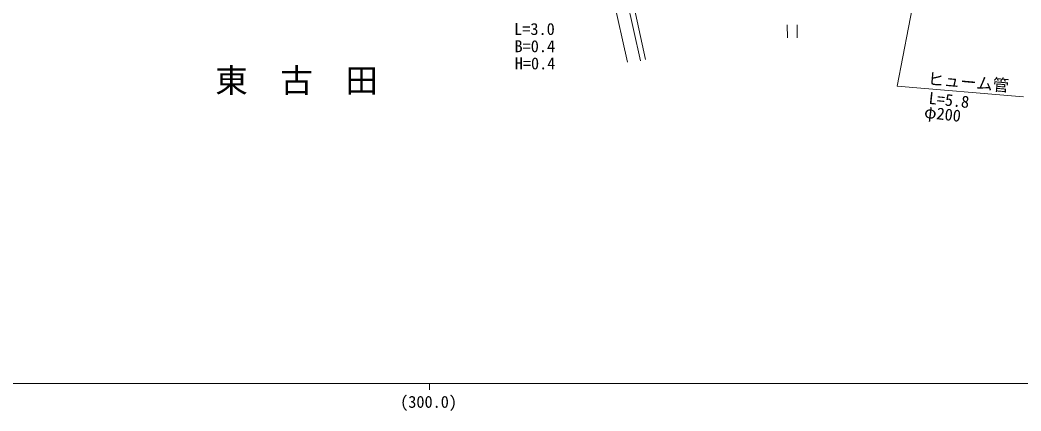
# Model space of a CAD drawing. Units: millimetres, scale not verified. Extents: x 40000 to 680000, y 20000 to 380000.
# Drawn here: x 305110 to 458810, y 200756 to 260797 of the extents above; entities that cross this region are included whole.
import ezdxf
from ezdxf.enums import TextEntityAlignment as Align

# ---------------------------------------------------------------- set-up
doc = ezdxf.new("R2010")
doc.units = ezdxf.units.MM
doc.header["$LTSCALE"] = 1000
for name, color, linetype, lineweight in [('M-BGD', 7, 'Continuous', 13), ('M-BMK-HTXT', 7, 'Continuous', 13), ('M-STR-HTXT', 7, 'Continuous', 13), ('M-TTL-BAND', 7, 'Continuous', 13)]:
    doc.layers.add(name, color=color, linetype=linetype, lineweight=lineweight)
doc.styles.add('ＭＳ ゴシック', font='')
doc.styles.get('ＭＳ ゴシック').set_extended_font_data('MS Gothic')

# ---------------------------------------------------------------- blocks, each defined once
blk = doc.blocks.new('田')
at = {"color": 7, "linetype": 'Continuous', "lineweight": 13}
for p, q in [((-0.75, 1), (-0.75, -1)), ((0.75, -1), (0.75, 1))]:
    blk.add_line(p, q, dxfattribs=at)

msp = doc.modelspace()

# ---------------------------------------------------------------- linework, layer by layer
at = {"layer": 'M-BGD'}
for p, q in [((391786, 283999), (398414, 254317)), ((397371, 272225), (401179, 254720)), ((400392, 254537), (396894, 270284))]:
    msp.add_line(p, q, dxfattribs=at)
at = {"layer": 'M-STR-HTXT'}
for p, q in [((444396, 274660), (439823, 250653)), ((439823, 250653), (459187, 249005))]:
    msp.add_line(p, q, dxfattribs=at)
at = {"layer": 'M-TTL-BAND'}
for p, q in [((40000, 205000), (579000, 205000)), ((368000, 205000), (368000, 204000))]:
    msp.add_line(p, q, dxfattribs=at)

# ---------------------------------------------------------------- block references
at = {"layer": 'M-BGD', "xscale": 1000, "yscale": 1000, "rotation": 0.65231}
msp.add_blockref('田', (423684, 259062), dxfattribs=at)

# ---------------------------------------------------------------- texts
at = {"layer": 'M-BMK-HTXT', "style": 'ＭＳ ゴシック'}
msp.add_text('東\u3000古\u3000田', height=3666, dxfattribs=at).set_placement((335082, 248574), align=Align.BOTTOM_LEFT)
at = {"layer": 'M-STR-HTXT', "style": 'ＭＳ ゴシック'}
for s, p in [('L=3.0', (380986, 257953)), ('B=0.4', (381041, 255307)), ('H=0.4', (381077, 252670))]:
    msp.add_text(s, height=1833, dxfattribs=at).set_placement(p, align=Align.BOTTOM_LEFT)
for s, rotation, p in [('ヒューム管', 354.924, (444383, 250355)), ('L=5.8', 353.918, (444511, 247384)), ('φ200', 353.328, (443810, 245252))]:
    msp.add_text(s, height=1833, rotation=rotation, dxfattribs=at).set_placement(p, align=Align.BOTTOM_LEFT)
at = {"layer": 'M-TTL-BAND', "style": 'ＭＳ ゴシック'}
msp.add_text('(300.0)', height=1833, dxfattribs=at).set_placement((367844, 200695), align=Align.BOTTOM_CENTER)

doc.saveas('drawing.dxf')
